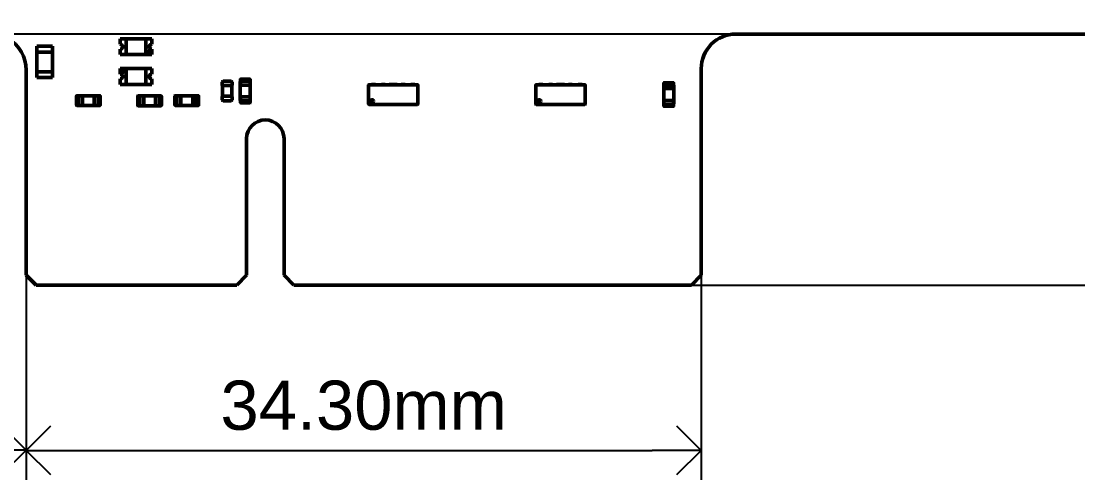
# Model space of a CAD drawing. Header units: millimetres. Extents: x 22 to 202, y 169 to 282.
# Drawn here: x 90.4 to 144.1, y 168.7 to 192 of the extents above; entities that cross this region are included whole.
import ezdxf

# ---------------------------------------------------------------- set-up
doc = ezdxf.new("R2010")
doc.units = ezdxf.units.MM
doc.header["$LTSCALE"] = 0.75
doc.layers.add('FD_Dimensions', color=7, linetype='Continuous', lineweight=25)
doc.layers.add('Visible', color=7, linetype='Continuous', lineweight=50)
doc.styles.get("Standard").update_dxf_attribs({"font": 'arial.ttf'})
doc.dimstyles.new('Dim-ISO-25', dxfattribs={"dimtxt": 2.5, "dimasz": 2.5, "dimexe": 1.5, "dimexo": 0, "dimgap": 1, "dimtad": 1, "dimzin": 4, "dimdsep": 46, "dimtxsty": 'Standard', "dimblk": 'OPEN90', "dimcen": 0, "dimazin": 1, "dimtp": 0.1, "dimtm": 0.1, "dimtfac": 0.72, "dimtmove": 0, "dimatfit": 3, "dimfxl": 1, "dimtzin": 4, "dimarcsym": 0})

# ---------------------------------------------------------------- blocks, each defined once
blk = doc.blocks.new('_Open90')
at = {"color": 0, "linetype": 'ByBlock', "lineweight": -2}
for p, q in [((-0.5, 0.5), (0, 0)), ((0, 0), (-1, 0)), ((0, 0), (-0.5, -0.5))]:
    blk.add_line(p, q, dxfattribs=at)
blk = doc.blocks.new('*D28')
at = {"layer": 'Defpoints', "color": 0, "transparency": 16777216}
for p in [(170.550528, 263.135658), (200.052214, 263.135658), (124.449775, 178.627866)]:
    blk.add_point(p, dxfattribs=at)
at = {"layer": 'FD_Dimensions', "color": 0, "lineweight": -2, "transparency": 16777216}
for p, q in [((170.550528, 263.135658), (201.552214, 263.135658)), ((200.052214, 181.127866), (200.052214, 260.635658)), ((124.449775, 178.627866), (201.552214, 178.627866))]:
    blk.add_line(p, q, dxfattribs=at)
at = {"layer": 'FD_Dimensions', "color": 0, "lineweight": -2, "transparency": 16777216, "xscale": 2.5, "yscale": 2.5, "zscale": 2.5}
for p, rotation in [((200.052214, 263.135658), 90), ((200.052214, 178.627866), 270)]:
    blk.add_blockref('_Open90', p, dxfattribs=dict(at, rotation=rotation))
at = {"layer": 'FD_Dimensions', "color": 0, "transparency": 16777216, "insert": (197.774947, 227.099634), "char_height": 2.5, "attachment_point": 5, "rotation": 90}
blk.add_mtext('84.51mm', dxfattribs=at)
blk = doc.blocks.new('*D37')
at = {"layer": 'Defpoints', "color": 0, "transparency": 16777216}
for p in [(45.649472, 183.88528), (90.649775, 179.127866), (45.649472, 170.248135)]:
    blk.add_point(p, dxfattribs=at)
at = {"layer": 'FD_Dimensions', "color": 0, "lineweight": -2, "transparency": 16777216}
for p, q in [((45.649472, 183.88528), (45.649472, 168.748135)), ((90.649775, 179.127866), (90.649775, 168.748135)), ((88.149775, 170.248135), (48.149472, 170.248135))]:
    blk.add_line(p, q, dxfattribs=at)
at = {"layer": 'FD_Dimensions', "color": 0, "lineweight": -2, "transparency": 16777216, "xscale": 2.5, "yscale": 2.5, "zscale": 2.5, "rotation": 180}
blk.add_blockref('_Open90', (45.649472, 170.248135), dxfattribs=at)
at = {"layer": 'FD_Dimensions', "color": 0, "lineweight": -2, "transparency": 16777216, "xscale": 2.5, "yscale": 2.5, "zscale": 2.5}
blk.add_blockref('_Open90', (90.649775, 170.248135), dxfattribs=at)
at = {"layer": 'FD_Dimensions', "color": 0, "transparency": 16777216, "insert": (68.149624, 172.525401), "char_height": 2.5, "attachment_point": 5}
blk.add_mtext('45.00mm', dxfattribs=at)
blk = doc.blocks.new('*D38')
at = {"layer": 'Defpoints', "color": 0, "transparency": 16777216}
for p in [(90.649775, 179.127866), (124.949775, 179.127866), (124.949775, 170.232312)]:
    blk.add_point(p, dxfattribs=at)
at = {"layer": 'FD_Dimensions', "color": 0, "lineweight": -2, "transparency": 16777216}
for p, q in [((90.649775, 179.127866), (90.649775, 168.732312)), ((124.949775, 179.127866), (124.949775, 168.732312)), ((93.149775, 170.232312), (122.449775, 170.232312))]:
    blk.add_line(p, q, dxfattribs=at)
at = {"layer": 'FD_Dimensions', "color": 0, "lineweight": -2, "transparency": 16777216, "xscale": 2.5, "yscale": 2.5, "zscale": 2.5, "rotation": 180}
blk.add_blockref('_Open90', (90.649775, 170.232312), dxfattribs=at)
at = {"layer": 'FD_Dimensions', "color": 0, "lineweight": -2, "transparency": 16777216, "xscale": 2.5, "yscale": 2.5, "zscale": 2.5}
blk.add_blockref('_Open90', (124.949775, 170.232312), dxfattribs=at)
at = {"layer": 'FD_Dimensions', "color": 0, "transparency": 16777216, "insert": (107.799775, 172.51043), "char_height": 2.5, "attachment_point": 5}
blk.add_mtext('34.30mm', dxfattribs=at)
blk = doc.blocks.new('*D39')
at = {"layer": 'Defpoints', "color": 0, "transparency": 16777216}
for p in [(91.851481, 219.885579), (39.845512, 191.385202), (126.699789, 191.385202)]:
    blk.add_point(p, dxfattribs=at)
at = {"layer": 'FD_Dimensions', "color": 0, "lineweight": -2, "transparency": 16777216}
for p, q in [((91.851481, 219.885579), (38.345512, 219.885579)), ((39.845512, 217.385579), (39.845512, 193.885202)), ((126.699789, 191.385202), (38.345512, 191.385202))]:
    blk.add_line(p, q, dxfattribs=at)
at = {"layer": 'FD_Dimensions', "color": 0, "lineweight": -2, "transparency": 16777216, "xscale": 2.5, "yscale": 2.5, "zscale": 2.5}
for p, rotation in [((39.845512, 219.885579), 90), ((39.845512, 191.385202), 270)]:
    blk.add_blockref('_Open90', p, dxfattribs=dict(at, rotation=rotation))
at = {"layer": 'FD_Dimensions', "color": 0, "transparency": 16777216, "insert": (37.568245, 204.532394), "char_height": 2.5, "attachment_point": 5, "rotation": 90}
blk.add_mtext('28.50mm', dxfattribs=at)

msp = doc.modelspace()

# ---------------------------------------------------------------- linework, layer by layer
at = {"layer": 'Visible'}
for p, q in [((170.533, 191.385), (126.7, 191.385)), ((91.189, 190.73), (91.189, 190.775)), ((91.989, 190.775), (91.189, 190.775)), ((91.189, 190.52), (91.189, 190.73)), ((91.989, 190.73), (91.989, 190.775)), ((91.989, 190.52), (91.989, 190.73)), ((95.73, 191.145), (95.43, 191.145)), ((95.43, 191.145), (95.43, 190.87)), ((95.43, 190.62), (95.43, 190.345)), ((96.73, 191.145), (95.73, 191.145)), ((95.73, 191.145), (95.73, 190.345)), ((96.73, 190.345), (96.73, 191.145)), ((97.03, 191.145), (96.73, 191.145)), ((97.03, 190.87), (97.03, 191.145)), ((97.03, 190.345), (97.03, 190.62)), ((91.189, 190.52), (91.189, 190.475)), ((91.189, 189.475), (91.189, 190.475)), ((91.989, 190.475), (91.189, 190.475)), ((91.989, 190.52), (91.989, 190.475)), ((91.989, 189.475), (91.989, 190.475)), ((95.43, 190.345), (95.73, 190.345)), ((95.73, 190.345), (96.73, 190.345)), ((96.73, 190.345), (97.03, 190.345)), ((90.65, 187.028), (90.65, 189.56)), ((95.73, 189.635), (95.43, 189.635)), ((95.43, 189.635), (95.43, 189.36)), ((95.73, 189.635), (95.73, 188.835)), ((96.73, 189.635), (95.73, 189.635)), ((96.73, 188.835), (96.73, 189.635)), ((97.03, 189.635), (96.73, 189.635)), ((97.03, 189.36), (97.03, 189.635)), ((124.95, 189.635), (124.95, 187.028)), ((91.189, 189.43), (91.189, 189.475)), ((91.989, 189.475), (91.189, 189.475)), ((91.189, 189.22), (91.189, 189.43)), ((91.189, 189.22), (91.189, 189.175)), ((91.989, 189.175), (91.189, 189.175)), ((91.989, 189.43), (91.989, 189.475)), ((91.989, 189.22), (91.989, 189.43)), ((91.989, 189.22), (91.989, 189.175)), ((95.43, 189.11), (95.43, 188.835)), ((97.03, 188.835), (97.03, 189.11)), ((101.531, 188.992), (101.531, 189.074)), ((102.009, 189.098), (101.551, 189.098)), ((102.029, 189.074), (102.029, 188.992)), ((95.43, 188.835), (95.73, 188.835)), ((95.73, 188.835), (96.73, 188.835)), ((96.73, 188.835), (97.03, 188.835)), ((100.61, 188.804), (100.61, 188.948)), ((100.62, 188.228), (100.62, 188.768)), ((100.62, 188.768), (100.66, 188.768)), ((101.06, 188.998), (100.66, 188.998)), ((101.06, 188.768), (100.66, 188.768)), ((101.06, 188.768), (101.1, 188.768)), ((101.1, 188.228), (101.1, 188.768)), ((101.11, 188.804), (101.11, 188.948)), ((101.53, 188.978), (101.53, 188.018)), ((101.53, 188.978), (101.531, 188.978)), ((101.531, 188.992), (101.531, 188.978)), ((101.531, 188.818), (101.531, 188.978)), ((101.531, 188.818), (101.531, 188.804)), ((102.023, 188.998), (101.537, 188.998)), ((101.537, 188.798), (101.55, 188.798)), ((101.55, 188.798), (102.01, 188.798)), ((102.01, 188.798), (102.023, 188.798)), ((102.029, 188.978), (102.029, 188.992)), ((102.029, 188.978), (102.029, 188.818)), ((102.029, 188.978), (102.03, 188.978)), ((102.03, 188.018), (102.03, 188.978)), ((108.05, 187.828), (108.05, 188.808)), ((108.06, 188.818), (110.54, 188.818)), ((108.202, 188.823), (108.202, 188.818)), ((108.398, 188.823), (108.202, 188.823)), ((108.398, 188.823), (108.398, 188.818)), ((108.707, 188.823), (108.707, 188.818)), ((108.892, 188.823), (108.707, 188.823)), ((108.892, 188.823), (108.892, 188.818)), ((109.1, 188.823), (109.1, 188.818)), ((109.5, 188.823), (109.1, 188.823)), ((109.5, 188.823), (109.5, 188.818)), ((109.702, 188.823), (109.702, 188.818)), ((109.898, 188.823), (109.702, 188.823)), ((109.898, 188.823), (109.898, 188.818)), ((110.2, 188.823), (110.2, 188.818)), ((110.4, 188.823), (110.2, 188.823)), ((110.4, 188.823), (110.4, 188.818)), ((110.55, 188.808), (110.55, 187.828)), ((116.55, 187.828), (116.55, 188.808)), ((116.56, 188.818), (119.04, 188.818)), ((116.702, 188.823), (116.702, 188.818)), ((116.898, 188.823), (116.702, 188.823)), ((116.898, 188.823), (116.898, 188.818)), ((117.207, 188.823), (117.207, 188.818)), ((117.392, 188.823), (117.207, 188.823)), ((117.392, 188.823), (117.392, 188.818)), ((117.6, 188.823), (117.6, 188.818)), ((118, 188.823), (117.6, 188.823)), ((118, 188.823), (118, 188.818)), ((118.202, 188.823), (118.202, 188.818)), ((118.398, 188.823), (118.202, 188.823)), ((118.398, 188.823), (118.398, 188.818)), ((118.7, 188.823), (118.7, 188.818)), ((118.9, 188.823), (118.7, 188.823)), ((118.9, 188.823), (118.9, 188.818)), ((119.05, 188.808), (119.05, 187.828)), ((123.05, 188.798), (123.05, 187.838)), ((123.05, 188.798), (123.051, 188.798)), ((123.051, 188.894), (123.051, 188.812)), ((123.051, 188.798), (123.051, 188.812)), ((123.051, 188.798), (123.051, 188.638)), ((123.051, 188.624), (123.051, 188.638)), ((123.543, 188.818), (123.057, 188.818)), ((123.057, 188.618), (123.07, 188.618)), ((123.53, 188.618), (123.07, 188.618)), ((123.529, 188.918), (123.071, 188.918)), ((123.53, 188.618), (123.543, 188.618)), ((123.549, 188.894), (123.549, 188.812)), ((123.549, 188.798), (123.549, 188.812)), ((123.549, 188.798), (123.549, 188.638)), ((123.549, 188.798), (123.55, 188.798)), ((123.55, 187.838), (123.55, 188.798)), ((93.21, 188.237), (93.21, 187.779)), ((93.233, 188.257), (93.316, 188.257)), ((93.31, 188.251), (93.31, 187.765)), ((93.33, 188.257), (93.316, 188.257)), ((94.29, 188.258), (93.33, 188.258)), ((93.33, 188.257), (93.33, 188.258)), ((93.33, 188.257), (93.49, 188.257)), ((93.51, 188.238), (93.51, 188.251)), ((93.51, 188.238), (93.51, 187.778)), ((94.11, 188.251), (94.11, 188.238)), ((94.11, 188.238), (94.11, 187.778)), ((94.13, 188.257), (94.116, 188.257)), ((94.13, 188.257), (94.29, 188.257)), ((94.29, 188.258), (94.29, 188.257)), ((94.304, 188.257), (94.29, 188.257)), ((94.304, 188.257), (94.386, 188.257)), ((94.31, 187.765), (94.31, 188.251)), ((94.41, 187.779), (94.41, 188.237)), ((96.319, 188.227), (96.319, 187.769)), ((96.343, 188.247), (96.425, 188.247)), ((96.419, 188.241), (96.419, 187.755)), ((96.439, 188.247), (96.425, 188.247)), ((97.399, 188.248), (96.439, 188.248)), ((96.439, 188.247), (96.439, 188.248)), ((96.439, 188.247), (96.599, 188.247)), ((96.619, 188.228), (96.619, 188.241)), ((96.619, 187.768), (96.619, 188.228)), ((97.219, 188.241), (97.219, 188.228)), ((97.219, 187.768), (97.219, 188.228)), ((97.225, 188.247), (97.239, 188.247)), ((97.399, 188.247), (97.239, 188.247)), ((97.399, 188.248), (97.399, 188.247)), ((97.399, 188.247), (97.413, 188.247)), ((97.496, 188.247), (97.413, 188.247)), ((97.419, 187.755), (97.419, 188.241)), ((97.519, 187.769), (97.519, 188.227)), ((98.21, 188.237), (98.21, 187.779)), ((98.233, 188.257), (98.316, 188.257)), ((98.31, 188.251), (98.31, 187.765)), ((98.33, 188.257), (98.316, 188.257)), ((99.29, 188.258), (98.33, 188.258)), ((98.33, 188.257), (98.33, 188.258)), ((98.33, 188.257), (98.49, 188.257)), ((98.51, 188.238), (98.51, 188.251)), ((98.51, 188.238), (98.51, 187.778)), ((99.11, 188.251), (99.11, 188.238)), ((99.11, 188.238), (99.11, 187.778)), ((99.13, 188.257), (99.116, 188.257)), ((99.13, 188.257), (99.29, 188.257)), ((99.29, 188.258), (99.29, 188.257)), ((99.304, 188.257), (99.29, 188.257)), ((99.304, 188.257), (99.386, 188.257)), ((99.31, 187.765), (99.31, 188.251)), ((99.41, 187.779), (99.41, 188.237)), ((100.61, 188.048), (100.61, 188.191)), ((100.62, 188.228), (100.66, 188.228)), ((101.06, 188.228), (100.66, 188.228)), ((101.06, 187.998), (100.66, 187.998)), ((101.06, 188.228), (101.1, 188.228)), ((101.11, 188.048), (101.11, 188.191)), ((101.531, 188.018), (101.53, 188.018)), ((101.531, 188.018), (101.531, 188.178)), ((101.531, 188.018), (101.531, 188.004)), ((101.531, 187.922), (101.531, 188.004)), ((101.55, 188.198), (101.537, 188.198)), ((101.537, 187.998), (102.023, 187.998)), ((101.55, 188.198), (102.01, 188.198)), ((102.023, 188.198), (102.01, 188.198)), ((102.029, 188.192), (102.029, 188.178)), ((102.029, 188.018), (102.029, 188.178)), ((102.03, 188.018), (102.029, 188.018)), ((102.029, 188.018), (102.029, 188.004)), ((102.029, 187.922), (102.029, 188.004)), ((123.051, 187.838), (123.051, 187.998)), ((123.07, 188.018), (123.057, 188.018)), ((123.53, 188.018), (123.07, 188.018)), ((123.543, 188.018), (123.53, 188.018)), ((123.549, 187.998), (123.549, 188.012)), ((123.549, 187.998), (123.549, 187.838)), ((93.233, 187.759), (93.316, 187.759)), ((93.33, 187.759), (93.316, 187.759)), ((93.33, 187.758), (93.33, 187.759)), ((93.33, 187.759), (93.49, 187.759)), ((93.33, 187.758), (94.29, 187.758)), ((93.504, 187.759), (93.49, 187.759)), ((93.51, 187.765), (93.51, 187.778)), ((94.11, 187.778), (94.11, 187.765)), ((94.29, 187.759), (94.13, 187.759)), ((94.29, 187.759), (94.304, 187.759)), ((94.29, 187.759), (94.29, 187.758)), ((94.386, 187.759), (94.304, 187.759)), ((96.425, 187.749), (96.343, 187.749)), ((96.425, 187.749), (96.439, 187.749)), ((96.439, 187.748), (96.439, 187.749)), ((96.599, 187.749), (96.439, 187.749)), ((96.439, 187.748), (97.399, 187.748)), ((96.599, 187.749), (96.613, 187.749)), ((96.619, 187.755), (96.619, 187.768)), ((97.219, 187.768), (97.219, 187.755)), ((97.399, 187.749), (97.239, 187.749)), ((97.399, 187.749), (97.413, 187.749)), ((97.399, 187.749), (97.399, 187.748)), ((97.496, 187.749), (97.413, 187.749)), ((98.233, 187.759), (98.316, 187.759)), ((98.33, 187.759), (98.316, 187.759)), ((98.33, 187.758), (98.33, 187.759)), ((98.33, 187.759), (98.49, 187.759)), ((98.33, 187.758), (99.29, 187.758)), ((98.504, 187.759), (98.49, 187.759)), ((98.51, 187.765), (98.51, 187.778)), ((99.11, 187.778), (99.11, 187.765)), ((99.29, 187.759), (99.13, 187.759)), ((99.29, 187.759), (99.304, 187.759)), ((99.29, 187.759), (99.29, 187.758)), ((99.386, 187.759), (99.304, 187.759)), ((101.551, 187.898), (102.009, 187.898)), ((110.54, 187.818), (108.06, 187.818)), ((108.202, 187.813), (108.202, 187.818)), ((108.398, 187.813), (108.202, 187.813)), ((108.398, 187.813), (108.398, 187.818)), ((108.707, 187.813), (108.707, 187.818)), ((108.892, 187.813), (108.707, 187.813)), ((108.892, 187.813), (108.892, 187.818)), ((109.1, 187.813), (109.1, 187.818)), ((109.5, 187.813), (109.1, 187.813)), ((109.5, 187.813), (109.5, 187.818)), ((109.702, 187.813), (109.702, 187.818)), ((109.898, 187.813), (109.702, 187.813)), ((109.898, 187.813), (109.898, 187.818)), ((110.2, 187.813), (110.2, 187.818)), ((110.4, 187.813), (110.2, 187.813)), ((110.4, 187.813), (110.4, 187.818)), ((119.04, 187.818), (116.56, 187.818)), ((116.702, 187.813), (116.702, 187.818)), ((116.898, 187.813), (116.702, 187.813)), ((116.898, 187.813), (116.898, 187.818)), ((117.207, 187.813), (117.207, 187.818)), ((117.392, 187.813), (117.207, 187.813)), ((117.392, 187.813), (117.392, 187.818)), ((117.6, 187.813), (117.6, 187.818)), ((118, 187.813), (117.6, 187.813)), ((118, 187.813), (118, 187.818)), ((118.202, 187.813), (118.202, 187.818)), ((118.398, 187.813), (118.202, 187.813)), ((118.398, 187.813), (118.398, 187.818)), ((118.7, 187.813), (118.7, 187.818)), ((118.9, 187.813), (118.7, 187.813)), ((118.9, 187.813), (118.9, 187.818)), ((123.051, 187.838), (123.05, 187.838)), ((123.051, 187.838), (123.051, 187.824)), ((123.051, 187.742), (123.051, 187.824)), ((123.057, 187.818), (123.543, 187.818)), ((123.071, 187.718), (123.529, 187.718)), ((123.55, 187.838), (123.549, 187.838)), ((123.549, 187.824), (123.549, 187.838)), ((123.549, 187.824), (123.549, 187.742)), ((90.65, 179.128), (90.65, 187.028)), ((124.95, 187.028), (124.95, 179.128)), ((101.85, 186.078), (101.85, 179.128)), ((103.75, 179.128), (103.75, 186.078)), ((91.15, 178.628), (90.65, 179.128)), ((101.85, 179.128), (101.35, 178.628)), ((104.25, 178.628), (103.75, 179.128)), ((124.95, 179.128), (124.45, 178.628)), ((101.35, 178.628), (91.15, 178.628)), ((124.45, 178.628), (104.25, 178.628))]:
    msp.add_line(p, q, dxfattribs=at)
for centre, radius in [((96.88, 190.495), 0.0402), ((95.58, 189.485), 0.0402), ((108.222, 187.973), 0.0819), ((116.722, 187.973), 0.0819)]:
    msp.add_circle(centre, radius, dxfattribs=at)
for centre, radius, start, end in [((88.825, 189.567), 1.825, 359.8007, 180.1993), ((126.7, 189.635), 1.75, 89.9959, 180.0033), ((101.06, 188.948), 0.05, 0, 90), ((101.06, 188.804), 0.05, 344.0625, 0), ((101.537, 188.992), 0.006, 90, 180), ((102.023, 188.992), 0.006, 0, 90), ((108.06, 188.808), 0.01, 90, 180), ((110.54, 188.808), 0.01, 0, 90), ((116.56, 188.808), 0.01, 90, 180), ((119.04, 188.808), 0.01, 0, 90), ((123.057, 188.624), 0.006, 180, 270), ((123.543, 188.812), 0.006, 0, 90), ((93.316, 188.251), 0.006, 90, 180), ((94.304, 188.251), 0.006, 0, 90), ((96.425, 188.241), 0.006, 90, 180), ((97.225, 188.241), 0.006, 90, 180), ((98.316, 188.251), 0.006, 90, 180), ((99.304, 188.251), 0.006, 0, 90), ((101.06, 188.048), 0.05, 270, 0), ((101.06, 188.191), 0.05, 0, 15.9375), ((101.537, 188.004), 0.006, 180, 270), ((102.023, 188.192), 0.006, 0, 90), ((93.504, 187.765), 0.006, 270, 360), ((94.304, 187.765), 0.006, 270, 0), ((96.425, 187.755), 0.006, 180, 270), ((97.413, 187.755), 0.006, 270, 0), ((98.504, 187.765), 0.006, 270, 360), ((99.304, 187.765), 0.006, 270, 0), ((108.06, 187.828), 0.01, 180, 270), ((110.54, 187.828), 0.01, 270, 0), ((116.56, 187.828), 0.01, 180, 270), ((119.04, 187.828), 0.01, 270, 0), ((123.057, 187.824), 0.006, 180, 270), ((123.543, 187.824), 0.006, 270, 0), ((102.8, 186.078), 0.95, 0, 180)]:
    msp.add_arc(centre, radius, start, end, dxfattribs=at)
at = {"layer": 'Visible', "extrusion": (0, 0, -1)}
for centre, radius, start, end in [((-95.43, 190.745), 0.125, 90, 270), ((-97.03, 190.745), 0.125, 270, 90), ((-95.43, 189.235), 0.125, 90, 270), ((-97.03, 189.235), 0.125, 270, 90), ((-100.66, 188.948), 0.05, 0, 90), ((-100.66, 188.804), 0.05, 344.0625, 0), ((-101.537, 188.804), 0.006, 270, 0), ((-102.023, 188.804), 0.006, 180.7287, 270), ((-123.057, 188.812), 0.006, 0, 90), ((-123.543, 188.624), 0.006, 180.7287, 270), ((-93.504, 188.251), 0.006, 90.7287, 180), ((-94.116, 188.251), 0.006, 360, 90), ((-96.613, 188.241), 0.006, 90.7287, 180), ((-97.413, 188.241), 0.006, 90, 180), ((-98.504, 188.251), 0.006, 90.7287, 180), ((-99.116, 188.251), 0.006, 360, 90), ((-100.66, 188.191), 0.05, 0, 15.9375), ((-100.66, 188.048), 0.05, 270, 0), ((-101.537, 188.192), 0.006, 0.7287, 90), ((-102.023, 188.004), 0.006, 180, 270), ((-123.057, 188.012), 0.006, 0.7287, 90), ((-123.543, 188.012), 0.006, 90, 180), ((-93.316, 187.765), 0.006, 270, 0), ((-94.116, 187.765), 0.006, 270.7287, 0), ((-96.613, 187.755), 0.006, 180, 270), ((-97.225, 187.755), 0.006, 270.7287, 0), ((-98.316, 187.765), 0.006, 270, 0), ((-99.116, 187.765), 0.006, 270.7287, 0)]:
    msp.add_arc(centre, radius, start, end, dxfattribs=at)
at = {"layer": 'Visible'}
for centre, major_axis, ratio, start_param, end_param in [((101.551, 189.074), (0.0008, 0.0234), 0.843482, 0.028581, 1.614011), ((102.009, 189.074), (-0.0008, 0.0234), 0.843488, 4.669024, 6.254499), ((123.071, 188.894), (0.0008, 0.0234), 0.843482, 0.028581, 1.614011), ((123.529, 188.894), (-0.0008, 0.0234), 0.843489, 4.669021, 6.254498), ((93.233, 188.237), (0.0234, 0.0008), 0.843489, 1.527429, 3.112906), ((94.386, 188.237), (-0.0234, 0.0008), 0.843482, 3.170174, 4.755603), ((96.343, 188.227), (0.0234, 0.0008), 0.843488, 1.527431, 3.112907), ((97.496, 188.227), (-0.0234, 0.0008), 0.843482, 3.170174, 4.755603), ((98.233, 188.237), (0.0234, 0.0008), 0.843489, 1.527429, 3.112906), ((99.386, 188.237), (-0.0234, 0.0008), 0.843482, 3.170174, 4.755603), ((93.233, 187.779), (-0.0234, 0.0008), 0.843482, 0.028581, 1.614011), ((94.386, 187.779), (0.0234, 0.0008), 0.843488, 4.669024, 6.254499), ((96.343, 187.769), (-0.0234, 0.0008), 0.843482, 0.028581, 1.614011), ((97.496, 187.769), (0.0234, 0.0008), 0.843489, 4.669021, 6.254498), ((98.233, 187.779), (-0.0234, 0.0008), 0.843482, 0.028581, 1.614011), ((99.386, 187.779), (0.0234, 0.0008), 0.843488, 4.669024, 6.254499), ((101.551, 187.921), (-0.0008, 0.0234), 0.843489, 1.527429, 3.112906), ((102.009, 187.921), (0.0008, 0.0234), 0.843482, 3.170174, 4.755603), ((123.071, 187.741), (-0.0008, 0.0234), 0.843488, 1.527431, 3.112907), ((123.529, 187.741), (0.0008, 0.0234), 0.843482, 3.170174, 4.755603)]:
    msp.add_ellipse(centre, major_axis=major_axis, ratio=ratio, start_param=start_param, end_param=end_param, dxfattribs=at)
for points in [[(100.62, 188.768), (100.617, 188.775), (100.614, 188.783), (100.612, 188.791)], [(101.1, 188.768), (101.103, 188.775), (101.106, 188.783), (101.108, 188.791)], [(123.549, 188.812), (123.549, 188.812), (123.549, 188.812), (123.549, 188.812)], [(93.316, 188.257), (93.316, 188.257), (93.316, 188.257), (93.316, 188.257)], [(98.316, 188.257), (98.316, 188.257), (98.316, 188.257), (98.316, 188.257)], [(100.612, 188.205), (100.614, 188.213), (100.617, 188.22), (100.62, 188.228)], [(101.108, 188.205), (101.106, 188.213), (101.103, 188.22), (101.1, 188.228)], [(101.531, 188.004), (101.531, 188.004), (101.531, 188.004), (101.531, 188.004)], [(97.413, 187.749), (97.413, 187.749), (97.413, 187.749), (97.413, 187.749)]]:
    msp.add_open_spline(points, degree=3, dxfattribs=at)
for points in [[(102.029, 188.818), (102.029, 188.811), (102.029, 188.806), (102.029, 188.805), (102.029, 188.804), (102.029, 188.804), (102.029, 188.804)], [(123.549, 188.638), (123.549, 188.631), (123.549, 188.626), (123.549, 188.625), (123.549, 188.624), (123.549, 188.624), (123.549, 188.624)], [(93.49, 188.257), (93.496, 188.257), (93.501, 188.257), (93.503, 188.257), (93.504, 188.257), (93.504, 188.257), (93.504, 188.257)], [(96.599, 188.247), (96.606, 188.247), (96.611, 188.247), (96.613, 188.247), (96.613, 188.247), (96.614, 188.247), (96.614, 188.247)], [(98.49, 188.257), (98.496, 188.257), (98.501, 188.257), (98.503, 188.257), (98.504, 188.257), (98.504, 188.257), (98.504, 188.257)], [(101.531, 188.178), (101.531, 188.184), (101.531, 188.189), (101.531, 188.191), (101.531, 188.192), (101.531, 188.192), (101.531, 188.192)], [(123.051, 187.998), (123.051, 188.004), (123.051, 188.009), (123.051, 188.011), (123.051, 188.012), (123.051, 188.012), (123.051, 188.012)], [(94.13, 187.759), (94.123, 187.759), (94.118, 187.759), (94.116, 187.759), (94.116, 187.759), (94.116, 187.759), (94.116, 187.759)], [(97.239, 187.749), (97.233, 187.749), (97.228, 187.749), (97.226, 187.749), (97.226, 187.749), (97.225, 187.749), (97.225, 187.749)], [(99.13, 187.759), (99.123, 187.759), (99.118, 187.759), (99.116, 187.759), (99.116, 187.759), (99.116, 187.759), (99.116, 187.759)]]:
    msp.add_open_spline(points, degree=3, knots=[0, 0, 0, 0, 0.420189, 0.420189, 0.420189, 0.5428458, 0.5428458, 0.5428458, 0.5428458], dxfattribs=at)

# ---------------------------------------------------------------- dimensions: what is measured, and where the dimension line sits
at = {"layer": 'FD_Dimensions'}
for base, p1, p2, picture, middle in [((200.052, 263.136), (124.45, 178.628), (170.551, 263.136), '*D28', (200.052, 227.1)), ((39.846, 191.385), (91.851, 219.886), (126.7, 191.385), '*D39', (39.846, 204.532))]:
    dim = msp.add_linear_dim(base=base, p1=p1, p2=p2, angle=90, dimstyle='Dim-ISO-25', override={"dimlfac": 1, "dimpost": 'mm'}, dxfattribs=at)
    dim.commit()
    dim.dimension.update_dxf_attribs({"geometry": picture, "text_midpoint": middle, "dimtype": 160})
for base, p2, angle, picture, middle in [((45.649, 170.248), (45.649, 183.885), 180, '*D37', (68.15, 172.525)), ((124.95, 170.232), (124.95, 179.128), 0, '*D38', (107.8, 172.51))]:
    dim = msp.add_linear_dim(base=base, p1=(90.65, 179.128), p2=p2, angle=angle, dimstyle='Dim-ISO-25', override={"dimlfac": 1, "dimpost": 'mm', "dimclrd": 0, "dimclre": 0}, dxfattribs=at)
    dim.commit()
    dim.dimension.update_dxf_attribs({"geometry": picture, "text_midpoint": middle})

doc.saveas('drawing.dxf')
